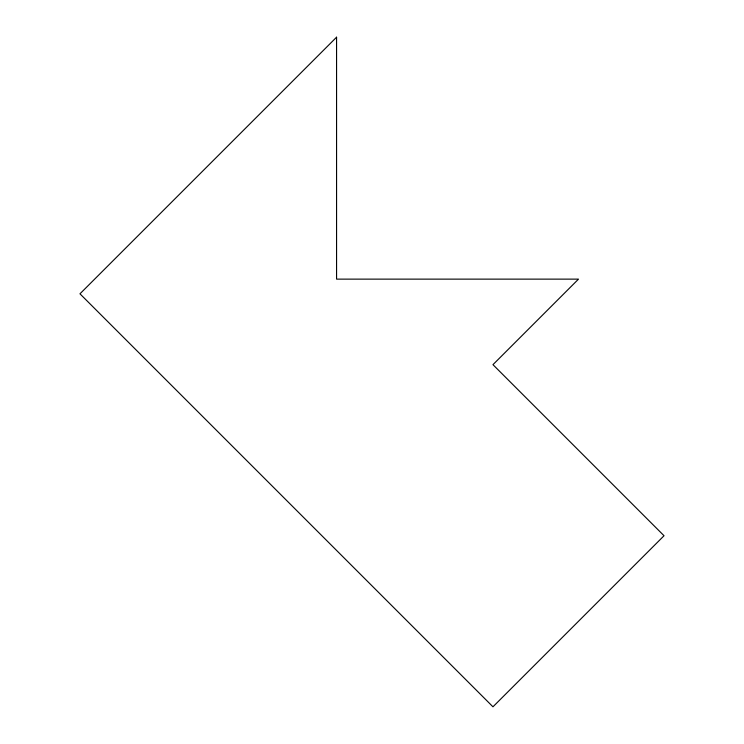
<?xml version="1.0" encoding="UTF-8"?>
<svg xmlns="http://www.w3.org/2000/svg" width="744" height="744" viewBox="0 0 744 744"><rect width="100%" height="100%" fill="white"/><g stroke="black" fill="none" stroke-linecap="round" stroke-linejoin="round"><path stroke-width="1.12" d="M336.567 37.2L79.971 293.806L492.965 706.8L664.029 535.736L492.965 364.662L578.497 279.13L336.567 279.13L336.567 37.2"/></g></svg>
